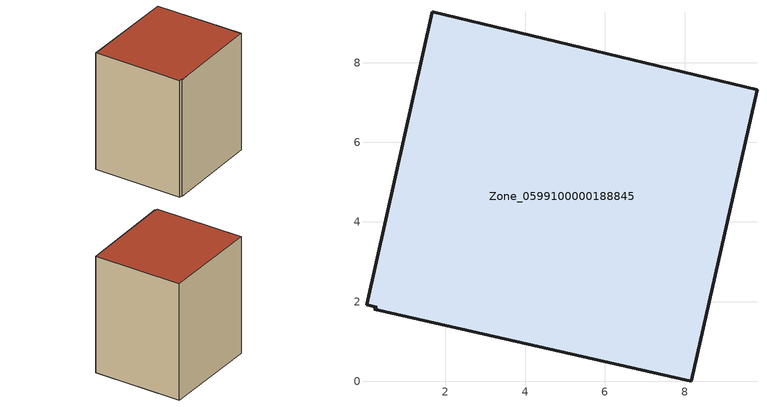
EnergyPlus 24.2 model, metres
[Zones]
Zone_0599100000188845
 floor ground (C_G): 0.28,1.86 0.02,1.92 1.67,9.28 9.82,7.32 8.17,0 0.21,1.82 z0
 wall outside (C_F): 8.17,0 9.82,7.32 1.67,9.28 0.02,1.92 0.28,1.86 0.21,1.82 8.17,0 z0:10.2
 roof outside (C_R): 0.21,1.82 8.17,0 9.82,7.32 1.67,9.28 0.02,1.92 0.28,1.86 z10.2
[BUILDING]
Pand.0599100000188845: North Axis=0; Terrain=City; Loads Convergence Tolerance Value=0.04; Temperature Convergence Tolerance Value=0.4; Solar Distribution=FullExterior; Maximum Number of Warmup Days=25; Minimum Number of Warmup Days=1
[Site:Location]
Rotterdam.The.Hague.AP_ZH_NLD Design_Conditions: Latitude=51.96; Longitude=4.45; Time Zone=1; Elevation=-4.5
[SITE:GROUNDTEMPERATURE:BUILDINGSURFACE]
18, 18, 18, 18, 18, 18, 18, 18, 18, 18, 18, 18
[MATERIAL] Thermal Absorptance=0.9; Solar Absorptance=0.7; Visible Absorptance=0.7
Name | Roughness | Thickness | Conductivity | Density | Specific Heat
G.D.1965 | MediumSmooth | 0.15 | 1 | 540 | 1210
F.D.1965 | Rough | 0.3 | 0.857143 | 1920 | 840
R.D.1965 | MediumRough | 0.2 | 0.08 | 1500 | 1000
[CONSTRUCTION]
C_G: G.D.1965
C_F: F.D.1965
C_R: R.D.1965
[ZONE]
Zone_0599100000188845: Type=1; Multiplier=1; Ceiling Height=Autocalculate; Volume=Autocalculate; Floor Area=autocalculate; Part of Total Floor Area=Yes
[ZONEINFILTRATION:DESIGNFLOWRATE]
Infil_Zone_0599100000188845: Zone or ZoneList or Space or SpaceList=Zone_0599100000188845; Schedule=AlwaysOn; Design Flow Rate Calculation Method=Flow/Area; Flow Rate per Floor Area=0.0042; Constant Term Coefficient=1; Temperature Term Coefficient=0; Velocity Term Coefficient=0; Velocity Squared Term Coefficient=0
[HVACTEMPLATE:ZONE:IDEALLOADSAIRSYSTEM]
Zone_0599100000188845: Maximum Heating Supply Air Temperature=50; Minimum Cooling Supply Air Temperature=13; Maximum Heating Supply Air Humidity Ratio=0.0156; Minimum Cooling Supply Air Humidity Ratio=0.0077; Heating Limit=NoLimit; Cooling Limit=NoLimit; Dehumidification Control Type=ConstantSensibleHeatRatio; Cooling Sensible Heat Ratio=0.7; Dehumidification Setpoint=60; Humidification Control Type=None; Humidification Setpoint=30; Outdoor Air Method=None; Outdoor Air Flow Rate per Person=0.00944; Outdoor Air Flow Rate per Zone Floor Area=0; Outdoor Air Flow Rate per Zone=0; Demand Controlled Ventilation Type=None; Outdoor Air Economizer Type=NoEconomizer; Heat Recovery Type=None; Sensible Heat Recovery Effectiveness=0.7; Latent Heat Recovery Effectiveness=0.65
[ZONECONTROL:THERMOSTAT]
ThermostatControl_Zone_0599100000188845: Zone or ZoneList=Zone_0599100000188845; Control Type Schedule=DualSetpointControlType; Control 1=Thermostat_Zone_0599100000188845; Temperature Difference Between Cutout And Setpoint=0
[THERMOSTATSETPOINT:DUALSETPOINT]
Thermostat_Zone_0599100000188845: Heating Setpoint Temperature Schedule=HeatingSetpoint_Zone_0599100000188845; Cooling Setpoint Temperature Schedule=CoolingSetpoint_Zone_0599100000188845
[SCHEDULE:COMPACT]
HeatingSetpoint_Zone_0599100000188845: Through: 12/31, For: AllDays, Until: 24:00, 21
CoolingSetpoint_Zone_0599100000188845: Through: 12/31, For: AllDays, Until: 24:00, 24
DualSetpointControlType: Through: 12/31, For: AllDays, Until: 24:00, 4
AlwaysOn: Through: 12/31, For: AllDays, Until: 24:00, 1
